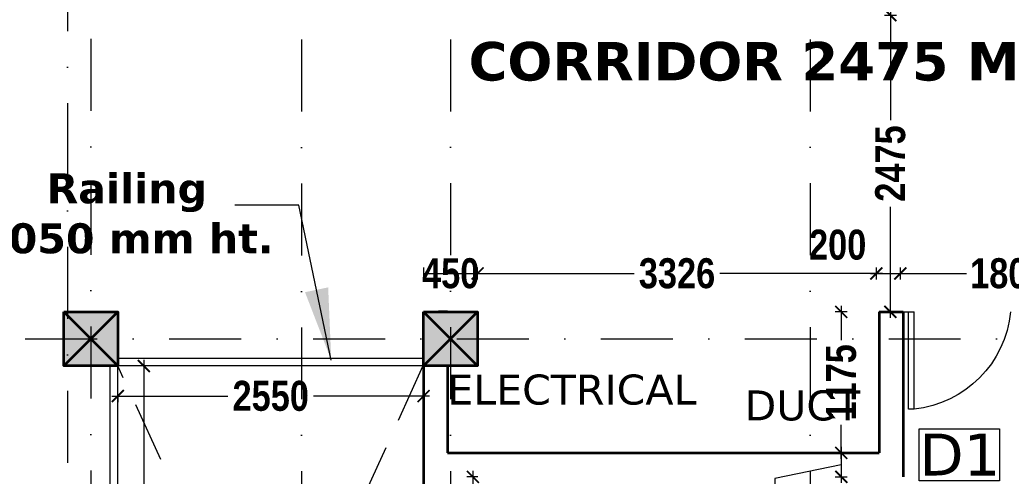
# Model space of a CAD drawing. Header units: millimetres. Extents: x -3092155 to 4513934, y -12317808 to 1850003.
# Drawn here: x -423017 to -414750, y -5710346 to -5706540 of the extents above; entities that cross this region are included whole.
import ezdxf

# ---------------------------------------------------------------- set-up
doc = ezdxf.new("R2010")
doc.units = ezdxf.units.MM
doc.header["$LTSCALE"] = 2
doc.header["$MEASUREMENT"] = 0
doc.header["$PDMODE"] = 34
doc.header["$PDSIZE"] = 500
doc.linetypes.add('DASHDOT', pattern=[1, 0.5, -0.25, 0, -0.25])
doc.linetypes.add('DASHED2', pattern=[0.375, 0.25, -0.125])
doc.layers.add('AEROW', color=7, linetype='Continuous', lineweight=15, true_color=0x0d0d0d)
for name, color, linetype, lineweight in [('coloumn', 10, 'Continuous', 35), ('D DIM', 250, 'Continuous', 9), ('D1', 10, 'Continuous', 5), ('DOOR', 27, 'Continuous', 5), ('GRID', 251, 'DASHDOT', 5), ('PARGOLA', 115, 'DASHED2', 5), ('RAILING', 47, 'Continuous', 13), ('SILL', 74, 'Continuous', 9), ('TEXT', 7, 'Continuous', 13), ('WAll', 250, 'Continuous', 35)]:
    doc.layers.add(name, color=color, linetype=linetype, lineweight=lineweight)
doc.styles.add('INNER DIM', font='ARIALNB.TTF', dxfattribs={"height": 250})
doc.styles.add('style2', font='verdana.ttf')
doc.dimstyles.new('external final', dxfattribs={"dimscale": 0, "dimtxt": 250, "dimasz": 100, "dimexe": 50, "dimexo": 50, "dimgap": 50, "dimtad": 0, "dimdec": 0, "dimzin": 0, "dimdsep": 46, "dimtxsty": 'INNER DIM', "dimblk": 'ARCHTICK', "dimcen": 100, "dimdle": 50, "dimclrd": 256, "dimclre": 256, "dimclrt": 256, "dimadec": 0, "dimazin": 0, "dimtfac": 1, "dimtdec": 0, "dimtix": 1, "dimtmove": 1, "dimatfit": 3, "dimfxl": 50, "dimfxlon": 1, "dimtolj": 1, "dimtzin": 0, "dimlwd": -1, "dimlwe": -1, "dimarcsym": 1})
doc.dimstyles.new('INNER DIM', dxfattribs={"dimscale": 0, "dimtxt": 250, "dimasz": 100, "dimexe": 50, "dimexo": 50, "dimgap": 50, "dimtad": 0, "dimdec": 0, "dimzin": 0, "dimdsep": 46, "dimtxsty": 'INNER DIM', "dimblk": 'ARCHTICK', "dimcen": 100, "dimdle": 50, "dimclrd": 256, "dimclre": 256, "dimclrt": 256, "dimadec": 0, "dimazin": 0, "dimtfac": 1, "dimtdec": 0, "dimtix": 1, "dimtmove": 2, "dimatfit": 3, "dimfxl": 50, "dimfxlon": 1, "dimtolj": 1, "dimtzin": 0, "dimlwd": -1, "dimlwe": -1, "dimarcsym": 1})

# ---------------------------------------------------------------- blocks, each defined once
blk = doc.blocks.new('_ArchTick')
at = {"color": 0, "linetype": 'ByBlock', "const_width": 0.15}
blk.add_lwpolyline([(-0.5, -0.5), (0.5, 0.5)], dxfattribs=at)
blk = doc.blocks.new('*D713')
at = {"layer": 'D DIM', "ltscale": 100, "transparency": 16777216}
for p, q in [((-419648.9, -5708705.3), (-419648.9, -5708605.3)), ((-419199.3, -5708705.3), (-419199.3, -5708605.3)), ((-419648.9, -5708655.3), (-419199.3, -5708655.3))]:
    blk.add_line(p, q, dxfattribs=at)
at = {"layer": 'Defpoints', "color": 0, "lineweight": 50, "ltscale": 100, "transparency": 16777216}
for p in [(-419199.3, -5708655.3), (-419648.9, -5708976.2), (-419199.3, -5708976.2)]:
    blk.add_point(p, dxfattribs=at)
at = {"layer": 'D DIM', "ltscale": 100, "transparency": 16777216, "insert": (-419424.1, -5708655.3), "char_height": 250, "attachment_point": 5, "style": 'INNER DIM'}
blk.add_mtext('\\A1;450', dxfattribs=at)
blk = doc.blocks.new('*D714')
at = {"layer": 'D DIM', "ltscale": 100, "transparency": 16777216}
for p, q in [((-419199.3, -5708705.3), (-419199.3, -5708605.3)), ((-415873.4, -5708705.3), (-415873.4, -5708605.3)), ((-419249.3, -5708655.3), (-417894.5, -5708655.3)), ((-415823.4, -5708655.3), (-417178.2, -5708655.3))]:
    blk.add_line(p, q, dxfattribs=at)
at = {"layer": 'Defpoints', "color": 0, "lineweight": 50, "ltscale": 100, "transparency": 16777216}
for p in [(-415873.4, -5708655.3), (-419199.3, -5708976.2), (-415873.4, -5708976.2)]:
    blk.add_point(p, dxfattribs=at)
at = {"layer": 'D DIM', "ltscale": 100, "transparency": 16777216, "xscale": 100, "yscale": 100, "zscale": 100, "rotation": 180}
blk.add_blockref('_ArchTick', (-419199.3, -5708655.3), dxfattribs=at)
at = {"layer": 'D DIM', "ltscale": 100, "transparency": 16777216, "xscale": 100, "yscale": 100, "zscale": 100}
blk.add_blockref('_ArchTick', (-415873.4, -5708655.3), dxfattribs=at)
at = {"layer": 'D DIM', "ltscale": 100, "transparency": 16777216, "insert": (-417536.3, -5708655.3), "char_height": 250, "attachment_point": 5, "style": 'INNER DIM'}
blk.add_mtext('\\A1;3326', dxfattribs=at)
blk = doc.blocks.new('*D715')
at = {"layer": 'D DIM', "ltscale": 100, "transparency": 16777216}
for p, q in [((-415873.4, -5708705.3), (-415873.4, -5708605.3)), ((-415673.4, -5708705.3), (-415673.4, -5708605.3)), ((-415923.4, -5708655.3), (-415623.4, -5708655.3))]:
    blk.add_line(p, q, dxfattribs=at)
at = {"layer": 'Defpoints', "color": 0, "lineweight": 50, "ltscale": 100, "transparency": 16777216}
for p in [(-415673.4, -5708655.3), (-415873.4, -5708976.2), (-415673.4, -5708976.2)]:
    blk.add_point(p, dxfattribs=at)
at = {"layer": 'D DIM', "ltscale": 100, "transparency": 16777216, "xscale": 100, "yscale": 100, "zscale": 100, "rotation": 180}
blk.add_blockref('_ArchTick', (-415873.4, -5708655.3), dxfattribs=at)
at = {"layer": 'D DIM', "ltscale": 100, "transparency": 16777216, "xscale": 100, "yscale": 100, "zscale": 100}
blk.add_blockref('_ArchTick', (-415673.4, -5708655.3), dxfattribs=at)
at = {"layer": 'D DIM', "ltscale": 100, "transparency": 16777216, "insert": (-416196.7, -5708416.9), "char_height": 250, "attachment_point": 5, "style": 'INNER DIM'}
blk.add_mtext('\\A1;200', dxfattribs=at)
blk = doc.blocks.new('*D716')
at = {"layer": 'D DIM', "ltscale": 100, "transparency": 16777216}
for p, q in [((-415673.4, -5708705.3), (-415673.4, -5708605.3)), ((-413873.4, -5708705.3), (-413873.4, -5708605.3)), ((-415723.4, -5708655.3), (-415123.6, -5708655.3)), ((-413823.4, -5708655.3), (-414423.2, -5708655.3))]:
    blk.add_line(p, q, dxfattribs=at)
at = {"layer": 'Defpoints', "color": 0, "lineweight": 50, "ltscale": 100, "transparency": 16777216}
for p in [(-413873.4, -5708655.3), (-415673.4, -5708976.2), (-413873.4, -5708976.2)]:
    blk.add_point(p, dxfattribs=at)
at = {"layer": 'D DIM', "ltscale": 100, "transparency": 16777216, "xscale": 100, "yscale": 100, "zscale": 100, "rotation": 180}
blk.add_blockref('_ArchTick', (-415673.4, -5708655.3), dxfattribs=at)
at = {"layer": 'D DIM', "ltscale": 100, "transparency": 16777216, "xscale": 100, "yscale": 100, "zscale": 100}
blk.add_blockref('_ArchTick', (-413873.4, -5708655.3), dxfattribs=at)
at = {"layer": 'D DIM', "ltscale": 100, "transparency": 16777216, "insert": (-414773.4, -5708655.3), "char_height": 250, "attachment_point": 5, "style": 'INNER DIM'}
blk.add_mtext('\\A1;1800', dxfattribs=at)
blk = doc.blocks.new('*D730')
at = {"layer": 'D DIM', "ltscale": 100, "transparency": 16777216}
for p, q in [((-438689.1, 360.6), (-438689.1, 460.6)), ((998.8, 360.6), (998.8, 460.6)), ((1048.8, 410.6), (-438739.1, 410.6))]:
    blk.add_line(p, q, dxfattribs=at)
at = {"layer": 'Defpoints', "color": 0, "lineweight": 50, "ltscale": 100, "transparency": 16777216}
for p in [(-438689.1, 410.6), (998.8, 0), (-438689.1, -5723126.2)]:
    blk.add_point(p, dxfattribs=at)
at = {"layer": 'D DIM', "ltscale": 100, "transparency": 16777216, "xscale": 100, "yscale": 100, "zscale": 100, "rotation": 180}
blk.add_blockref('_ArchTick', (-438689.1, 410.6), dxfattribs=at)
at = {"layer": 'D DIM', "ltscale": 100, "transparency": 16777216, "xscale": 100, "yscale": 100, "zscale": 100}
blk.add_blockref('_ArchTick', (998.8, 410.6), dxfattribs=at)
at = {"layer": 'D DIM', "ltscale": 100, "transparency": 16777216, "insert": (1326.5, 835.2), "char_height": 250, "attachment_point": 5, "style": 'INNER DIM'}
blk.add_mtext('\\A1;439688', dxfattribs=at)
blk = doc.blocks.new('*D918')
at = {"layer": 'D DIM', "ltscale": 100, "transparency": 16777216}
for p, q in [((-415757.1, -5706451.2), (-415757.1, -5707378.1)), ((-415807.1, -5706501.2), (-415707.1, -5706501.2)), ((-415757.1, -5709026.2), (-415757.1, -5708099.4)), ((-415807.1, -5708976.2), (-415707.1, -5708976.2))]:
    blk.add_line(p, q, dxfattribs=at)
at = {"layer": 'Defpoints', "color": 0, "lineweight": 50, "ltscale": 100, "transparency": 16777216}
for p in [(-416424.3, -5706501.2), (-415757.1, -5706501.2), (-415873.4, -5708976.2)]:
    blk.add_point(p, dxfattribs=at)
at = {"layer": 'D DIM', "ltscale": 100, "transparency": 16777216, "xscale": 100, "yscale": 100, "zscale": 100}
for p, rotation in [((-415757.1, -5706501.2), 90), ((-415757.1, -5708976.2), 270)]:
    blk.add_blockref('_ArchTick', p, dxfattribs=dict(at, rotation=rotation))
at = {"layer": 'D DIM', "ltscale": 100, "transparency": 16777216, "insert": (-415757.1, -5707738.7), "char_height": 250, "attachment_point": 5, "rotation": 90, "style": 'INNER DIM'}
blk.add_mtext('\\A1;2475', dxfattribs=at)
blk = doc.blocks.new('1000 DOOR R')
at = {"layer": 'DOOR', "color": 252, "ltscale": 200}
for p, q in [((-900, -900), (0, -900)), ((-900, -900), (-900, -950)), ((0, -1000), (0, -900)), ((-900, -950), (0, -950))]:
    blk.add_line(p, q, dxfattribs=at)
blk.add_arc((96.2, -1003), 1001.5, 95.46124, 174.09882, dxfattribs=at)
blk = doc.blocks.new('F.F')
at = {"layer": 'coloumn', "ltscale": 100}
for points in [[(-195270.3, -5862306.2), (-194820.3, -5862306.2), (-194820.3, -5862756.2), (-195270.3, -5862756.2)], [(-192270.3, -5862306.2), (-191820.3, -5862306.2), (-191820.3, -5862756.2), (-192270.3, -5862756.2)]]:
    blk.add_hatch(color=256, dxfattribs=at).paths.add_polyline_path(points)
for p, q in [((-195270.3, -5862756.2), (-194820.3, -5862306.2)), ((-194820.3, -5862756.2), (-195270.3, -5862306.2)), ((-192270.3, -5862756.2), (-191820.3, -5862306.2)), ((-191820.3, -5862756.2), (-192270.3, -5862306.2))]:
    blk.add_line(p, q, dxfattribs=at)
for points in [[(-195270.3, -5862306.2), (-194820.3, -5862306.2), (-194820.3, -5862756.2), (-195270.3, -5862756.2)], [(-192270.3, -5862306.2), (-191820.3, -5862306.2), (-191820.3, -5862756.2), (-192270.3, -5862756.2)]]:
    blk.add_lwpolyline(points, close=True, dxfattribs=at)
blk = doc.blocks.new('*D1069')
at = {"layer": 'D DIM', "ltscale": 100, "transparency": 16777216}
for p, q in [((-416166.8, -5708926.2), (-416166.8, -5709210.9)), ((-416116.8, -5708976.2), (-416216.8, -5708976.2)), ((-416166.8, -5710201.2), (-416166.8, -5709916.6)), ((-416116.8, -5710151.2), (-416216.8, -5710151.2))]:
    blk.add_line(p, q, dxfattribs=at)
at = {"layer": 'Defpoints', "color": 0, "lineweight": 50, "ltscale": 100, "transparency": 16777216}
for p in [(-415849.3, -5708976.2), (-416166.8, -5710151.2), (-415849.3, -5710151.2)]:
    blk.add_point(p, dxfattribs=at)
at = {"layer": 'D DIM', "ltscale": 100, "transparency": 16777216, "xscale": 100, "yscale": 100, "zscale": 100}
for p, rotation in [((-416166.8, -5708976.2), 90), ((-416166.8, -5710151.2), 270)]:
    blk.add_blockref('_ArchTick', p, dxfattribs=dict(at, rotation=rotation))
at = {"layer": 'D DIM', "ltscale": 100, "transparency": 16777216, "insert": (-416166.8, -5709563.7), "char_height": 250, "attachment_point": 5, "rotation": 90, "style": 'INNER DIM'}
blk.add_mtext('\\A1;1175', dxfattribs=at)
blk = doc.blocks.new('*D1070')
at = {"layer": 'D DIM', "ltscale": 100, "transparency": 16777216}
for p, q in [((-416166.8, -5710101.2), (-416166.8, -5710401.2)), ((-416116.8, -5710151.2), (-416216.8, -5710151.2)), ((-416166.8, -5710251.2), (-416719.3, -5710365.4)), ((-416719.3, -5710365.4), (-416719.3, -5710465.4)), ((-416216.8, -5710351.2), (-416116.8, -5710351.2))]:
    blk.add_line(p, q, dxfattribs=at)
at = {"layer": 'Defpoints', "color": 0, "lineweight": 50, "ltscale": 100, "transparency": 16777216}
for p in [(-415849.3, -5710151.2), (-416899.3, -5710351.2), (-416166.8, -5710351.2)]:
    blk.add_point(p, dxfattribs=at)
at = {"layer": 'D DIM', "ltscale": 100, "transparency": 16777216, "xscale": 100, "yscale": 100, "zscale": 100}
for p, rotation in [((-416166.8, -5710151.2), 90), ((-416166.8, -5710351.2), 270)]:
    blk.add_blockref('_ArchTick', p, dxfattribs=dict(at, rotation=rotation))
at = {"layer": 'D DIM', "ltscale": 100, "transparency": 16777216, "insert": (-416719.3, -5710743.8), "char_height": 250, "attachment_point": 5, "rotation": 90, "style": 'INNER DIM'}
blk.add_mtext('\\A1;200', dxfattribs=at)
blk = doc.blocks.new('*D1060')
at = {"layer": 'D DIM', "ltscale": 100, "transparency": 16777216}
for p, q in [((-419238.6, -5710301.2), (-419238.6, -5710876)), ((-419197.2, -5710351.2), (-419288.6, -5710351.2)), ((-419238.6, -5712151.2), (-419238.6, -5711576.4)), ((-419197.2, -5712101.2), (-419288.6, -5712101.2))]:
    blk.add_line(p, q, dxfattribs=at)
at = {"layer": 'Defpoints', "color": 0, "lineweight": 50, "ltscale": 100, "transparency": 16777216}
for p in [(-419147.2, -5710351.2), (-419238.6, -5712101.2), (-419147.2, -5712101.2)]:
    blk.add_point(p, dxfattribs=at)
at = {"layer": 'D DIM', "ltscale": 100, "transparency": 16777216, "xscale": 100, "yscale": 100, "zscale": 100}
for p, rotation in [((-419238.6, -5710351.2), 90), ((-419238.6, -5712101.2), 270)]:
    blk.add_blockref('_ArchTick', p, dxfattribs=dict(at, rotation=rotation))
at = {"layer": 'D DIM', "ltscale": 100, "transparency": 16777216, "insert": (-419238.6, -5711226.2), "char_height": 250, "attachment_point": 5, "rotation": 90, "style": 'INNER DIM'}
blk.add_mtext('\\A1;1750', dxfattribs=at)
blk = doc.blocks.new('*D1046')
at = {"layer": 'D DIM', "ltscale": 100, "transparency": 16777216}
for p, q in [((-421932.7, -5709426.2), (-422032.7, -5709426.2)), ((-421982.7, -5709376.2), (-421982.7, -5712120.7)), ((-421982.7, -5715576.2), (-421982.7, -5712831.7)), ((-421932.7, -5715526.2), (-422032.7, -5715526.2))]:
    blk.add_line(p, q, dxfattribs=at)
at = {"layer": 'Defpoints', "color": 0, "lineweight": 50, "ltscale": 100, "transparency": 16777216}
for p in [(-421478.8, -5709426.2), (-421982.7, -5715526.2), (-421478.8, -5715526.2)]:
    blk.add_point(p, dxfattribs=at)
at = {"layer": 'D DIM', "ltscale": 100, "transparency": 16777216, "xscale": 100, "yscale": 100, "zscale": 100}
for p, rotation in [((-421982.7, -5709426.2), 90), ((-421982.7, -5715526.2), 270)]:
    blk.add_blockref('_ArchTick', p, dxfattribs=dict(at, rotation=rotation))
at = {"layer": 'D DIM', "ltscale": 100, "transparency": 16777216, "insert": (-421982.7, -5712476.2), "char_height": 250, "attachment_point": 5, "rotation": 90, "style": 'INNER DIM'}
blk.add_mtext('\\A1;6100', dxfattribs=at)
blk = doc.blocks.new('*D1055')
at = {"layer": 'D DIM', "ltscale": 100, "transparency": 16777216}
for p, q in [((-422249.7, -5709677.3), (-421282.5, -5709677.3)), ((-422199.7, -5709677.3), (-422199.7, -5709727.3)), ((-419599.3, -5709677.3), (-420566.5, -5709677.3)), ((-419649.3, -5709677.3), (-419649.3, -5709727.3))]:
    blk.add_line(p, q, dxfattribs=at)
at = {"layer": 'Defpoints', "color": 0, "lineweight": 50, "ltscale": 100, "transparency": 16777216}
for p in [(-422199.7, -5709640.1), (-419649.3, -5709640.1), (-419649.3, -5709677.3)]:
    blk.add_point(p, dxfattribs=at)
at = {"layer": 'D DIM', "ltscale": 100, "transparency": 16777216, "xscale": 100, "yscale": 100, "zscale": 100, "rotation": 180}
blk.add_blockref('_ArchTick', (-422199.7, -5709677.3), dxfattribs=at)
at = {"layer": 'D DIM', "ltscale": 100, "transparency": 16777216, "xscale": 100, "yscale": 100, "zscale": 100}
blk.add_blockref('_ArchTick', (-419649.3, -5709677.3), dxfattribs=at)
at = {"layer": 'D DIM', "ltscale": 100, "transparency": 16777216, "insert": (-420924.5, -5709677.3), "char_height": 250, "attachment_point": 5, "style": 'INNER DIM'}
blk.add_mtext('\\A1;2550', dxfattribs=at)

msp = doc.modelspace()

# ---------------------------------------------------------------- linework, layer by layer
at = {"layer": 'D1'}
msp.add_lwpolyline([(-415515.9, -5709950.9), (-414847.1, -5709950.9), (-414847.1, -5710385.1), (-415515.9, -5710385.1)], close=True, dxfattribs=at)
at = {"layer": 'GRID', "color": 5, "ltscale": 600}
for p, q in [((-422424.7, -5657494.5), (-422424.7, -5742293.2)), ((-420667.4, -5657500.3), (-420667.4, -5742292.2)), ((-419424.7, -5657499.4), (-419424.7, -5742293.2)), ((-416424.7, -5657499.4), (-416424.7, -5742293.2)), ((-422620.1, -5660430.1), (-422620.1, -5739362.4))]:
    msp.add_line(p, q, dxfattribs=at)
at = {"layer": 'GRID', "color": 6, "ltscale": 600}
msp.add_line((-460174.6, -5709201.2), (-367335.1, -5709201.2), dxfattribs=at)
at = {"layer": 'PARGOLA', "ltscale": 1000}
for p, q in [((-419649.7, -5714976.6), (-422200.1, -5709426.2)), ((-419655.3, -5709426.2), (-422180.3, -5714976.2))]:
    msp.add_line(p, q, dxfattribs=at)
at = {"layer": 'RAILING', "ltscale": 1000}
for p, q in [((-422262.1, -5714976.2), (-422262.1, -5709426.2)), ((-419649.7, -5709364.2), (-422200.1, -5709364.2)), ((-422200.1, -5714976.2), (-422200.1, -5709426.2)), ((-419649.7, -5709426.2), (-422200.1, -5709426.2))]:
    msp.add_line(p, q, dxfattribs=at)
at = {"layer": 'WAll', "ltscale": 100}
for p, q in [((-419649.3, -5708976.2), (-419524.3, -5708976.2)), ((-419449.3, -5708976.2), (-419524.3, -5708976.2)), ((-415849.7, -5708976.2), (-415849.7, -5710151.2)), ((-415849.7, -5708976.2), (-415649.7, -5708976.2)), ((-415649.7, -5708976.2), (-415649.7, -5710351.2)), ((-419649.7, -5709425.8), (-419649.7, -5715426.2)), ((-419449.7, -5709426.2), (-419449.7, -5710151.2)), ((-419449.7, -5710151.2), (-415849.7, -5710151.2))]:
    msp.add_line(p, q, dxfattribs=at)

# ---------------------------------------------------------------- block references
at = {"layer": 'coloumn'}
msp.add_blockref('F.F', (-227379.8, 153330), dxfattribs=at)
at = {"layer": 'SILL', "ltscale": 0.1, "extrusion": (0, 0, -1), "xscale": 0.8999999999941792, "yscale": 0.8999999999941792, "zscale": -0.900000000403865, "rotation": 90}
msp.add_blockref('1000 DOOR R', (414749.7, -5708976.2), dxfattribs=at)

# ---------------------------------------------------------------- texts
at = {"layer": 'D1', "style": 'style2'}
msp.add_text('D1', height=350, dxfattribs=at).set_placement((-415515.8, -5710340.1))
at = {"layer": 'TEXT', "style": 'style2'}
for s, p in [('ELECTRICAL', (-419452.3, -5709748.4)), ('DUCT', (-416972.6, -5709880.6))]:
    msp.add_text(s, height=250, dxfattribs=at).set_placement(p)
at = {"layer": 'TEXT', "ltscale": 0.1, "char_height": 250, "attachment_point": 5, "style": 'style2'}
for s, insert in [('{\\fVerdana|b1|i0|c0|p34;\\H1.2857x;CORRIDOR 2475 MM WD.\\H0.77778x;  }', (-416171, -5706888.7)), ('{\\fVerdana|b1|i0|c0|p34;Railing \\P1050 mm ht. }', (-422124.9, -5708155.9))]:
    msp.add_mtext(s, dxfattribs=dict(at, insert=insert))

# ---------------------------------------------------------------- dimensions: what is measured, and where the dimension line sits
at = {"layer": 'D DIM', "ltscale": 100}
for base, p1, p2, picture, middle in [((-438689.1, 410.6), (998.8, 0), (-438689.1, -5723126.2), '*D730', (1326.5, 835.2)), ((-415673.4, -5708655.3), (-415873.4, -5708976.2), (-415673.4, -5708976.2), '*D715', (-416196.7, -5708416.9))]:
    dim = msp.add_linear_dim(base=base, p1=p1, p2=p2, dimstyle='INNER DIM', override={"dimscale": 1}, dxfattribs=at)
    dim.commit()
    dim.dimension.update_dxf_attribs({"geometry": picture, "text_midpoint": middle, "dimtype": 160})
for base, p1, p2, dimstyle, picture, middle in [((-415757.1, -5706501.2), (-415873.4, -5708976.2), (-416424.3, -5706501.2), 'INNER DIM', '*D918', (-415757.1, -5707738.7)), ((-416166.8, -5710151.2), (-415849.3, -5708976.2), (-415849.3, -5710151.2), 'external final', '*D1069', (-416166.8, -5709563.7)), ((-421982.7, -5715526.2), (-421478.8, -5709426.2), (-421478.8, -5715526.2), 'external final', '*D1046', (-421982.7, -5712476.2)), ((-419238.6, -5712101.2), (-419147.2, -5710351.2), (-419147.2, -5712101.2), 'external final', '*D1060', (-419238.6, -5711226.2))]:
    dim = msp.add_linear_dim(base=base, p1=p1, p2=p2, angle=90, dimstyle=dimstyle, override={"dimscale": 1}, dxfattribs=at)
    dim.commit()
    dim.dimension.update_dxf_attribs({"geometry": picture, "text_midpoint": middle})
for base, p1, p2, dimstyle, picture, middle in [((-419199.3, -5708655.3), (-419648.9, -5708976.2), (-419199.3, -5708976.2), 'INNER DIM', '*D713', (-419424.1, -5708655.3)), ((-415873.4, -5708655.3), (-419199.3, -5708976.2), (-415873.4, -5708976.2), 'INNER DIM', '*D714', (-417536.3, -5708655.3)), ((-413873.4, -5708655.3), (-415673.4, -5708976.2), (-413873.4, -5708976.2), 'INNER DIM', '*D716', (-414773.4, -5708655.3)), ((-419649.3, -5709677.3), (-422199.7, -5709640.1), (-419649.3, -5709640.1), 'external final', '*D1055', (-420924.5, -5709677.3))]:
    dim = msp.add_linear_dim(base=base, p1=p1, p2=p2, dimstyle=dimstyle, override={"dimscale": 1}, dxfattribs=at)
    dim.commit()
    dim.dimension.update_dxf_attribs({"geometry": picture, "text_midpoint": middle})
dim = msp.add_linear_dim(base=(-416166.8, -5710351.2), p1=(-415849.3, -5710151.2), p2=(-416899.3, -5710351.2), angle=90, dimstyle='external final', override={"dimscale": 1}, dxfattribs=at)
dim.commit()
dim.dimension.update_dxf_attribs({"geometry": '*D1070', "text_midpoint": (-416719.3, -5710515.4), "dimtype": 160})

# ---------------------------------------------------------------- leaders
at = {"layer": 'AEROW', "lineweight": 35, "ltscale": 100}
msp.add_leader([(-420419.6, -5709378.9), (-420689.1, -5708085), (-421225, -5708085)], dimstyle='INNER DIM', override={"dimscale": 1, "dimasz": 600}, dxfattribs=at)

doc.saveas('drawing.dxf')
